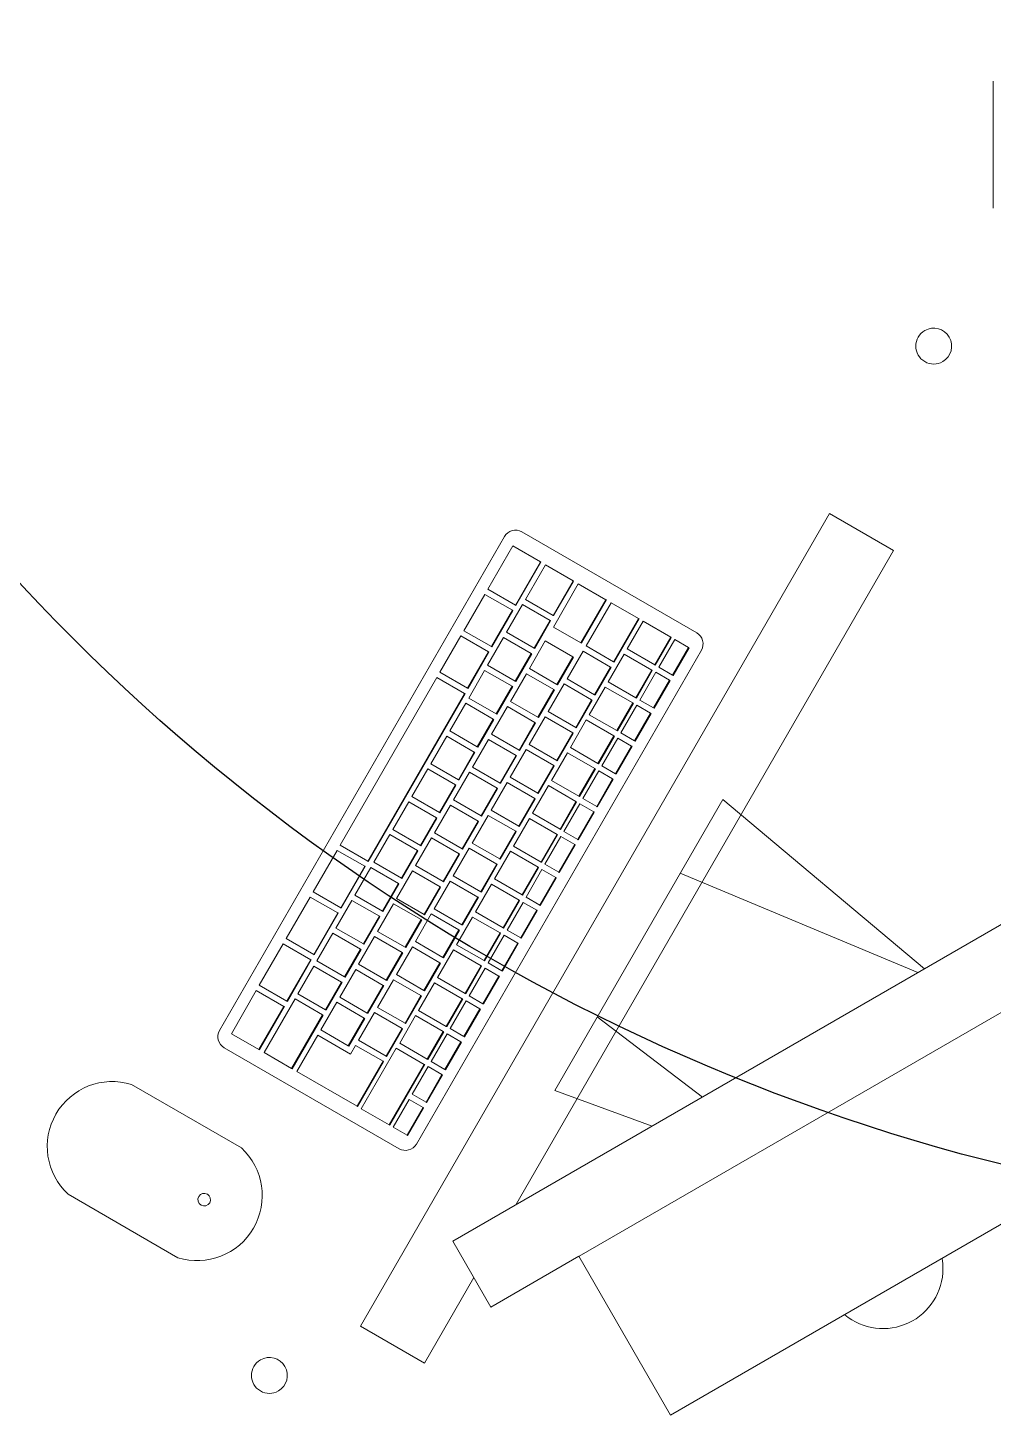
# Model space of a CAD drawing. Header units: millimetres. Extents: x 155920 to 295199, y -4084 to 97293.
# Drawn here: x 164447 to 164931, y 20992 to 21687 of the extents above; entities that cross this region are included whole.
import ezdxf

# ---------------------------------------------------------------- set-up
doc = ezdxf.new("R2010")
doc.units = ezdxf.units.MM
doc.header["$MEASUREMENT"] = 0
for name, color, linetype, lineweight in [('A-GENM', 8, 'CONTINUOUS', 9), ('E-ELEC-EQPM', 8, 'CONTINUOUS', 9), ('I-FURN', 8, 'CONTINUOUS', 9)]:
    doc.layers.add(name, color=color, linetype=linetype, lineweight=lineweight)
doc.layers.add('Social Distancing', color=7, linetype='CONTINUOUS')

msp = doc.modelspace()

# ---------------------------------------------------------------- linework, layer by layer
at = {"layer": 'A-GENM'}
for p, q in [((164930.74, 21660.09), (164930.74, 21596.59)), ((164685.91, 21432.09), (164543.15, 21184.81)), ((164782.2, 21383.83), (164694.59, 21434.41)), ((164690.1, 21427.36), (164677.6, 21405.71)), ((164703.91, 21419.39), (164690.1, 21427.36)), ((164691.41, 21397.74), (164703.91, 21419.39)), ((164704.15, 21419.25), (164691.65, 21397.6)), ((164706.49, 21417.9), (164696.49, 21400.57)), ((164704.15, 21419.25), (164703.91, 21419.39)), ((164720.3, 21409.93), (164706.49, 21417.9)), ((164710.3, 21392.61), (164720.3, 21409.93)), ((164722.89, 21408.43), (164710.39, 21386.78)), ((164720.54, 21409.79), (164710.54, 21392.47)), ((164720.54, 21409.79), (164720.3, 21409.93)), ((164736.69, 21400.46), (164722.89, 21408.43)), ((164676.1, 21403.11), (164665.6, 21384.92)), ((164689.91, 21395.14), (164676.1, 21403.11)), ((164677.6, 21405.71), (164691.41, 21397.74)), ((164696.49, 21400.57), (164710.3, 21392.61)), ((164724.19, 21378.81), (164736.69, 21400.46)), ((164736.93, 21400.32), (164724.43, 21378.67)), ((164736.93, 21400.32), (164736.69, 21400.46)), ((164679.41, 21376.95), (164689.91, 21395.14)), ((164690.15, 21395), (164679.65, 21376.82)), ((164694.98, 21397.99), (164686.98, 21384.13)), ((164690.15, 21395), (164689.91, 21395.14)), ((164691.65, 21397.6), (164691.41, 21397.74)), ((164708.8, 21390.01), (164694.98, 21397.99)), ((164739.28, 21398.97), (164726.78, 21377.32)), ((164753.08, 21391), (164739.28, 21398.97)), ((164700.8, 21376.15), (164708.8, 21390.01)), ((164709.04, 21389.87), (164701.04, 21376.01)), ((164709.04, 21389.87), (164708.8, 21390.01)), ((164710.54, 21392.47), (164710.3, 21392.61)), ((164710.39, 21386.78), (164724.19, 21378.81)), ((164740.58, 21369.35), (164753.08, 21391)), ((164753.32, 21390.86), (164740.82, 21369.21)), ((164755.41, 21389.65), (164747.41, 21375.8)), ((164753.32, 21390.86), (164753.08, 21391)), ((164769.23, 21381.67), (164755.41, 21389.65)), ((164664.1, 21382.33), (164653.6, 21364.14)), ((164677.91, 21374.36), (164664.1, 21382.33)), ((164665.6, 21384.92), (164679.41, 21376.95)), ((164685.48, 21381.53), (164677.48, 21367.68)), ((164699.3, 21373.55), (164685.48, 21381.53)), ((164686.98, 21384.13), (164700.8, 21376.15)), ((164706.37, 21379.86), (164698.37, 21366.01)), ((164720.19, 21371.88), (164706.37, 21379.86)), ((164761.23, 21367.82), (164769.23, 21381.67)), ((164769.47, 21381.53), (164761.47, 21367.68)), ((164771.19, 21380.54), (164763.19, 21366.69)), ((164769.47, 21381.53), (164769.23, 21381.67)), ((164778.1, 21376.55), (164771.19, 21380.54)), ((164641.76, 21127.87), (164784.52, 21375.15)), ((164667.41, 21356.17), (164677.91, 21374.36)), ((164678.15, 21374.22), (164667.65, 21356.03)), ((164678.15, 21374.22), (164677.91, 21374.36)), ((164679.65, 21376.82), (164679.41, 21376.95)), ((164691.3, 21359.7), (164699.3, 21373.55)), ((164699.54, 21373.41), (164691.54, 21359.56)), ((164699.54, 21373.41), (164699.3, 21373.55)), ((164701.04, 21376.01), (164700.8, 21376.15)), ((164725.26, 21374.73), (164717.26, 21360.87)), ((164724.43, 21378.67), (164724.19, 21378.81)), ((164739.08, 21366.75), (164725.26, 21374.73)), ((164726.78, 21377.32), (164740.58, 21369.35)), ((164745.91, 21373.2), (164737.91, 21359.34)), ((164759.73, 21365.22), (164745.91, 21373.2)), ((164747.41, 21375.8), (164761.23, 21367.82)), ((164770.1, 21362.7), (164778.1, 21376.55)), ((164778.34, 21376.42), (164770.34, 21362.56)), ((164778.34, 21376.42), (164778.1, 21376.55)), ((164677.48, 21367.68), (164691.3, 21359.7)), ((164698.37, 21366.01), (164712.19, 21358.03)), ((164712.19, 21358.03), (164720.19, 21371.88)), ((164720.43, 21371.74), (164712.43, 21357.89)), ((164720.43, 21371.74), (164720.19, 21371.88)), ((164731.08, 21352.89), (164739.08, 21366.75)), ((164739.32, 21366.61), (164731.32, 21352.75)), ((164739.32, 21366.61), (164739.08, 21366.75)), ((164740.82, 21369.21), (164740.58, 21369.35)), ((164751.73, 21351.36), (164759.73, 21365.22)), ((164759.97, 21365.08), (164759.73, 21365.22)), ((164761.47, 21367.68), (164761.23, 21367.82)), ((164763.19, 21366.69), (164770.1, 21362.7)), ((164652.1, 21361.54), (164603.6, 21277.54)), ((164665.91, 21353.57), (164652.1, 21361.54)), ((164653.6, 21364.14), (164667.41, 21356.17)), ((164675.98, 21365.08), (164667.98, 21351.22)), ((164689.8, 21357.1), (164675.98, 21365.08)), ((164696.87, 21363.41), (164688.87, 21349.55)), ((164691.54, 21359.56), (164691.3, 21359.7)), ((164710.69, 21355.43), (164696.87, 21363.41)), ((164715.76, 21358.28), (164707.76, 21344.42)), ((164729.58, 21350.29), (164715.76, 21358.28)), ((164717.26, 21360.87), (164731.08, 21352.89)), ((164737.91, 21359.34), (164751.73, 21351.36)), ((164759.97, 21365.08), (164751.97, 21351.22)), ((164761.69, 21364.09), (164753.69, 21350.23)), ((164760.6, 21346.24), (164768.6, 21360.1)), ((164768.84, 21359.96), (164760.84, 21346.1)), ((164768.6, 21360.1), (164761.69, 21364.09)), ((164768.84, 21359.96), (164768.6, 21360.1)), ((164770.34, 21362.56), (164770.1, 21362.7)), ((164617.41, 21269.57), (164665.91, 21353.57)), ((164666.15, 21353.43), (164617.65, 21269.43)), ((164666.15, 21353.43), (164665.91, 21353.57)), ((164667.65, 21356.03), (164667.41, 21356.17)), ((164681.8, 21343.24), (164689.8, 21357.1)), ((164690.04, 21356.96), (164682.04, 21343.1)), ((164690.04, 21356.96), (164689.8, 21357.1)), ((164702.69, 21341.57), (164710.69, 21355.43)), ((164710.93, 21355.29), (164702.93, 21341.43)), ((164710.93, 21355.29), (164710.69, 21355.43)), ((164712.43, 21357.89), (164712.19, 21358.03)), ((164736.41, 21356.74), (164728.41, 21342.89)), ((164731.32, 21352.75), (164731.08, 21352.89)), ((164750.23, 21348.76), (164736.41, 21356.74)), ((164751.97, 21351.22), (164751.73, 21351.36)), ((164666.48, 21348.62), (164658.48, 21334.77)), ((164680.3, 21340.64), (164666.48, 21348.62)), ((164667.98, 21351.22), (164681.8, 21343.24)), ((164687.37, 21346.95), (164679.37, 21333.1)), ((164701.19, 21338.97), (164687.37, 21346.95)), ((164688.87, 21349.55), (164702.69, 21341.57)), ((164707.76, 21344.42), (164721.58, 21336.44)), ((164721.58, 21336.44), (164729.58, 21350.29)), ((164729.82, 21350.16), (164721.82, 21336.3)), ((164729.82, 21350.16), (164729.58, 21350.29)), ((164742.23, 21334.91), (164750.23, 21348.76)), ((164750.47, 21348.63), (164742.47, 21334.77)), ((164752.19, 21347.63), (164744.19, 21333.78)), ((164750.47, 21348.63), (164750.23, 21348.76)), ((164759.1, 21343.64), (164752.19, 21347.63)), ((164753.69, 21350.23), (164760.6, 21346.24)), ((164760.84, 21346.1), (164760.6, 21346.24)), ((164672.3, 21326.79), (164680.3, 21340.64)), ((164680.54, 21340.51), (164672.54, 21326.65)), ((164680.54, 21340.51), (164680.3, 21340.64)), ((164682.04, 21343.1), (164681.8, 21343.24)), ((164693.19, 21325.12), (164701.19, 21338.97)), ((164701.43, 21338.84), (164693.43, 21324.98)), ((164706.26, 21341.82), (164698.26, 21327.96)), ((164701.43, 21338.84), (164701.19, 21338.97)), ((164702.93, 21341.43), (164702.69, 21341.57)), ((164720.08, 21333.84), (164706.26, 21341.82)), ((164726.91, 21340.29), (164718.91, 21326.43)), ((164740.73, 21332.31), (164726.91, 21340.29)), ((164728.41, 21342.89), (164742.23, 21334.91)), ((164751.1, 21329.79), (164759.1, 21343.64)), ((164759.34, 21343.51), (164751.34, 21329.65)), ((164759.34, 21343.51), (164759.1, 21343.64)), ((164656.98, 21332.17), (164648.98, 21318.31)), ((164670.8, 21324.19), (164656.98, 21332.17)), ((164658.48, 21334.77), (164672.3, 21326.79)), ((164677.87, 21330.5), (164669.87, 21316.64)), ((164691.69, 21322.52), (164677.87, 21330.5)), ((164679.37, 21333.1), (164693.19, 21325.12)), ((164712.08, 21319.98), (164720.08, 21333.84)), ((164720.32, 21333.7), (164712.32, 21319.85)), ((164720.32, 21333.7), (164720.08, 21333.84)), ((164721.82, 21336.3), (164721.58, 21336.44)), ((164732.73, 21318.45), (164740.73, 21332.31)), ((164740.97, 21332.17), (164732.97, 21318.31)), ((164742.69, 21331.18), (164734.69, 21317.32)), ((164740.97, 21332.17), (164740.73, 21332.31)), ((164742.47, 21334.77), (164742.23, 21334.91)), ((164749.6, 21327.19), (164742.69, 21331.18)), ((164744.19, 21333.78), (164751.1, 21329.79)), ((164662.8, 21310.33), (164670.8, 21324.19)), ((164671.04, 21324.05), (164663.04, 21310.19)), ((164671.04, 21324.05), (164670.8, 21324.19)), ((164672.54, 21326.65), (164672.3, 21326.79)), ((164696.76, 21325.37), (164688.76, 21311.51)), ((164693.43, 21324.98), (164693.19, 21325.12)), ((164710.58, 21317.39), (164696.76, 21325.37)), ((164698.26, 21327.96), (164712.08, 21319.98)), ((164717.41, 21323.84), (164709.41, 21309.98)), ((164731.23, 21315.85), (164717.41, 21323.84)), ((164718.91, 21326.43), (164732.73, 21318.45)), ((164741.6, 21313.33), (164749.6, 21327.19)), ((164749.84, 21327.05), (164741.84, 21313.2)), ((164749.84, 21327.05), (164749.6, 21327.19)), ((164751.34, 21329.65), (164751.1, 21329.79)), ((164648.98, 21318.31), (164662.8, 21310.33)), ((164669.87, 21316.64), (164683.69, 21308.66)), ((164683.69, 21308.66), (164691.69, 21322.52)), ((164691.93, 21322.38), (164683.93, 21308.52)), ((164691.93, 21322.38), (164691.69, 21322.52)), ((164702.58, 21303.53), (164710.58, 21317.39)), ((164710.82, 21317.25), (164702.82, 21303.39)), ((164710.82, 21317.25), (164710.58, 21317.39)), ((164712.32, 21319.85), (164712.08, 21319.98)), ((164732.97, 21318.31), (164732.73, 21318.45)), ((164734.69, 21317.32), (164741.6, 21313.33)), ((164647.48, 21315.72), (164639.48, 21301.86)), ((164661.3, 21307.73), (164647.48, 21315.72)), ((164668.37, 21314.05), (164660.37, 21300.19)), ((164663.04, 21310.19), (164662.8, 21310.33)), ((164682.19, 21306.06), (164668.37, 21314.05)), ((164688.76, 21311.51), (164702.58, 21303.53)), ((164709.41, 21309.98), (164723.23, 21302)), ((164723.23, 21302), (164731.23, 21315.85)), ((164731.47, 21315.72), (164723.47, 21301.86)), ((164733.19, 21314.73), (164725.19, 21300.87)), ((164731.47, 21315.72), (164731.23, 21315.85)), ((164732.1, 21296.88), (164740.1, 21310.74)), ((164740.34, 21310.6), (164732.34, 21296.74)), ((164740.1, 21310.74), (164733.19, 21314.73)), ((164740.34, 21310.6), (164740.1, 21310.74)), ((164741.84, 21313.2), (164741.6, 21313.33)), ((164653.3, 21293.88), (164661.3, 21307.73)), ((164661.54, 21307.6), (164653.54, 21293.74)), ((164661.54, 21307.6), (164661.3, 21307.73)), ((164674.19, 21292.21), (164682.19, 21306.06)), ((164682.43, 21305.93), (164674.43, 21292.07)), ((164687.26, 21308.91), (164679.26, 21295.06)), ((164682.43, 21305.93), (164682.19, 21306.06)), ((164683.93, 21308.52), (164683.69, 21308.66)), ((164701.08, 21300.93), (164687.26, 21308.91)), ((164707.91, 21307.38), (164699.91, 21293.52)), ((164702.82, 21303.39), (164702.58, 21303.53)), ((164721.73, 21299.4), (164707.91, 21307.38)), ((164637.98, 21299.26), (164629.98, 21285.4)), ((164651.8, 21291.28), (164637.98, 21299.26)), ((164639.48, 21301.86), (164653.3, 21293.88)), ((164658.87, 21297.59), (164650.87, 21283.73)), ((164672.69, 21289.61), (164658.87, 21297.59)), ((164660.37, 21300.19), (164674.19, 21292.21)), ((164693.08, 21287.07), (164701.08, 21300.93)), ((164701.32, 21300.79), (164693.32, 21286.94)), ((164701.32, 21300.79), (164701.08, 21300.93)), ((164713.73, 21285.54), (164721.73, 21299.4)), ((164721.97, 21299.26), (164713.97, 21285.41)), ((164723.69, 21298.27), (164715.69, 21284.41)), ((164721.97, 21299.26), (164721.73, 21299.4)), ((164723.47, 21301.86), (164723.23, 21302)), ((164730.6, 21294.28), (164723.69, 21298.27)), ((164725.19, 21300.87), (164732.1, 21296.88)), ((164732.34, 21296.74), (164732.1, 21296.88)), ((164643.8, 21277.42), (164651.8, 21291.28)), ((164652.04, 21291.14), (164644.04, 21277.29)), ((164652.04, 21291.14), (164651.8, 21291.28)), ((164653.54, 21293.74), (164653.3, 21293.88)), ((164664.69, 21275.75), (164672.69, 21289.61)), ((164672.93, 21289.47), (164664.93, 21275.62)), ((164677.76, 21292.46), (164669.76, 21278.6)), ((164672.93, 21289.47), (164672.69, 21289.61)), ((164674.43, 21292.07), (164674.19, 21292.21)), ((164691.58, 21284.48), (164677.76, 21292.46)), ((164679.26, 21295.06), (164693.08, 21287.07)), ((164698.41, 21290.93), (164690.41, 21277.07)), ((164712.23, 21282.95), (164698.41, 21290.93)), ((164699.91, 21293.52), (164713.73, 21285.54)), ((164722.6, 21280.42), (164730.6, 21294.28)), ((164730.84, 21294.14), (164722.84, 21280.29)), ((164730.84, 21294.14), (164730.6, 21294.28)), ((164628.48, 21282.81), (164620.48, 21268.95)), ((164642.3, 21274.83), (164628.48, 21282.81)), ((164629.98, 21285.4), (164643.8, 21277.42)), ((164650.87, 21283.73), (164664.69, 21275.75)), ((164683.58, 21270.62), (164691.58, 21284.48)), ((164691.82, 21284.34), (164683.82, 21270.48)), ((164691.82, 21284.34), (164691.58, 21284.48)), ((164693.32, 21286.94), (164693.08, 21287.07)), ((164704.23, 21269.09), (164712.23, 21282.95)), ((164712.47, 21282.81), (164704.47, 21268.95)), ((164712.47, 21282.81), (164712.23, 21282.95)), ((164713.97, 21285.41), (164713.73, 21285.54)), ((164715.69, 21284.41), (164722.6, 21280.42)), ((164602.1, 21274.94), (164590.1, 21254.15)), ((164615.91, 21266.97), (164602.1, 21274.94)), ((164603.6, 21277.54), (164617.41, 21269.57)), ((164649.37, 21281.14), (164641.37, 21267.28)), ((164644.04, 21277.29), (164643.8, 21277.42)), ((164663.19, 21273.16), (164649.37, 21281.14)), ((164668.26, 21276), (164660.26, 21262.15)), ((164664.93, 21275.62), (164664.69, 21275.75)), ((164682.08, 21268.02), (164668.26, 21276)), ((164669.76, 21278.6), (164683.58, 21270.62)), ((164690.41, 21277.07), (164704.23, 21269.09)), ((164714.19, 21281.82), (164706.19, 21267.96)), ((164713.1, 21263.97), (164721.1, 21277.83)), ((164721.34, 21277.69), (164713.34, 21263.83)), ((164721.1, 21277.83), (164714.19, 21281.82)), ((164721.34, 21277.69), (164721.1, 21277.83)), ((164722.84, 21280.29), (164722.6, 21280.42)), ((164617.65, 21269.43), (164617.41, 21269.57)), ((164620.48, 21268.95), (164634.3, 21260.97)), ((164634.3, 21260.97), (164642.3, 21274.83)), ((164642.54, 21274.69), (164634.54, 21260.83)), ((164642.54, 21274.69), (164642.3, 21274.83)), ((164655.19, 21259.3), (164663.19, 21273.16)), ((164663.43, 21273.02), (164655.43, 21259.16)), ((164663.43, 21273.02), (164663.19, 21273.16)), ((164674.08, 21254.17), (164682.08, 21268.02)), ((164688.91, 21274.47), (164680.91, 21260.62)), ((164682.32, 21267.88), (164682.08, 21268.02)), ((164683.82, 21270.48), (164683.58, 21270.62)), ((164702.73, 21266.49), (164688.91, 21274.47)), ((164704.47, 21268.95), (164704.23, 21269.09)), ((164706.19, 21267.96), (164713.1, 21263.97)), ((164603.91, 21246.18), (164615.91, 21266.97)), ((164616.15, 21266.83), (164604.15, 21246.05)), ((164618.98, 21266.35), (164610.98, 21252.5)), ((164616.15, 21266.83), (164615.91, 21266.97)), ((164632.8, 21258.37), (164618.98, 21266.35)), ((164639.87, 21264.68), (164631.87, 21250.83)), ((164653.69, 21256.7), (164639.87, 21264.68)), ((164641.37, 21267.28), (164655.19, 21259.3)), ((164660.26, 21262.15), (164674.08, 21254.17)), ((164682.32, 21267.88), (164674.32, 21254.03)), ((164694.73, 21252.63), (164702.73, 21266.49)), ((164702.97, 21266.35), (164694.97, 21252.5)), ((164704.69, 21265.36), (164696.69, 21251.51)), ((164702.97, 21266.35), (164702.73, 21266.49)), ((164703.6, 21247.52), (164711.6, 21261.37)), ((164711.84, 21261.23), (164703.84, 21247.38)), ((164711.6, 21261.37), (164704.69, 21265.36)), ((164711.84, 21261.23), (164711.6, 21261.37)), ((164713.34, 21263.83), (164713.1, 21263.97)), ((164590.1, 21254.15), (164603.91, 21246.18)), ((164624.8, 21244.51), (164632.8, 21258.37)), ((164633.04, 21258.23), (164625.04, 21244.38)), ((164633.04, 21258.23), (164632.8, 21258.37)), ((164634.54, 21260.83), (164634.3, 21260.97)), ((164645.69, 21242.85), (164653.69, 21256.7)), ((164653.93, 21256.56), (164645.93, 21242.71)), ((164658.76, 21259.55), (164650.76, 21245.69)), ((164653.93, 21256.56), (164653.69, 21256.7)), ((164655.43, 21259.16), (164655.19, 21259.3)), ((164672.58, 21251.57), (164658.76, 21259.55)), ((164679.41, 21258.02), (164671.41, 21244.16)), ((164674.32, 21254.03), (164674.08, 21254.17)), ((164693.23, 21250.04), (164679.41, 21258.02)), ((164680.91, 21260.62), (164694.73, 21252.63)), ((164588.6, 21251.56), (164576.6, 21230.77)), ((164602.41, 21243.59), (164588.6, 21251.56)), ((164609.48, 21249.9), (164601.48, 21236.04)), ((164623.3, 21241.92), (164609.48, 21249.9)), ((164610.98, 21252.5), (164624.8, 21244.51)), ((164630.37, 21248.23), (164622.37, 21234.37)), ((164644.19, 21240.25), (164630.37, 21248.23)), ((164631.87, 21250.83), (164645.69, 21242.85)), ((164664.58, 21237.71), (164672.58, 21251.57)), ((164672.82, 21251.43), (164664.82, 21237.57)), ((164672.82, 21251.43), (164672.58, 21251.57)), ((164685.23, 21236.18), (164693.23, 21250.04)), ((164693.47, 21249.9), (164685.47, 21236.04)), ((164695.19, 21248.91), (164687.19, 21235.05)), ((164693.47, 21249.9), (164693.23, 21250.04)), ((164694.97, 21252.5), (164694.73, 21252.63)), ((164702.1, 21244.92), (164695.19, 21248.91)), ((164696.69, 21251.51), (164703.6, 21247.52)), ((164703.84, 21247.38), (164703.6, 21247.52)), ((164590.41, 21222.8), (164602.41, 21243.59)), ((164602.65, 21243.45), (164590.65, 21222.66)), ((164602.65, 21243.45), (164602.41, 21243.59)), ((164604.15, 21246.05), (164603.91, 21246.18)), ((164615.3, 21228.06), (164623.3, 21241.92)), ((164623.54, 21241.78), (164615.54, 21227.92)), ((164623.54, 21241.78), (164623.3, 21241.92)), ((164625.04, 21244.38), (164624.8, 21244.51)), ((164636.19, 21226.39), (164644.19, 21240.25)), ((164649.26, 21243.09), (164641.26, 21229.24)), ((164644.43, 21240.11), (164644.19, 21240.25)), ((164645.93, 21242.71), (164645.69, 21242.85)), ((164663.08, 21235.11), (164649.26, 21243.09)), ((164650.76, 21245.69), (164664.58, 21237.71)), ((164669.91, 21241.56), (164661.91, 21227.71)), ((164683.73, 21233.58), (164669.91, 21241.56)), ((164671.41, 21244.16), (164685.23, 21236.18)), ((164694.1, 21231.06), (164702.1, 21244.92)), ((164702.34, 21244.78), (164694.34, 21230.92)), ((164702.34, 21244.78), (164702.1, 21244.92)), ((164599.98, 21233.44), (164591.98, 21219.59)), ((164613.8, 21225.46), (164599.98, 21233.44)), ((164601.48, 21236.04), (164615.3, 21228.06)), ((164622.37, 21234.37), (164636.19, 21226.39)), ((164644.43, 21240.11), (164636.43, 21226.25)), ((164655.08, 21221.26), (164663.08, 21235.11)), ((164663.32, 21234.97), (164655.32, 21221.12)), ((164663.32, 21234.97), (164663.08, 21235.11)), ((164664.82, 21237.57), (164664.58, 21237.71)), ((164675.73, 21219.73), (164683.73, 21233.58)), ((164683.97, 21233.44), (164675.97, 21219.59)), ((164683.97, 21233.44), (164683.73, 21233.58)), ((164685.47, 21236.04), (164685.23, 21236.18)), ((164687.19, 21235.05), (164694.1, 21231.06)), ((164575.1, 21228.17), (164563.1, 21207.39)), ((164588.91, 21220.2), (164575.1, 21228.17)), ((164576.6, 21230.77), (164590.41, 21222.8)), ((164620.87, 21231.77), (164612.87, 21217.92)), ((164615.54, 21227.92), (164615.3, 21228.06)), ((164634.69, 21223.79), (164620.87, 21231.77)), ((164639.76, 21226.64), (164631.76, 21212.78)), ((164636.43, 21226.25), (164636.19, 21226.39)), ((164653.58, 21218.66), (164639.76, 21226.64)), ((164641.26, 21229.24), (164655.08, 21221.26)), ((164661.91, 21227.71), (164675.73, 21219.73)), ((164685.69, 21232.45), (164677.69, 21218.6)), ((164684.6, 21214.61), (164692.6, 21228.46)), ((164692.84, 21228.32), (164684.84, 21214.47)), ((164692.6, 21228.46), (164685.69, 21232.45)), ((164692.84, 21228.32), (164692.6, 21228.46)), ((164694.34, 21230.92), (164694.1, 21231.06)), ((164576.91, 21199.42), (164588.91, 21220.2)), ((164589.15, 21220.07), (164577.15, 21199.28)), ((164589.15, 21220.07), (164588.91, 21220.2)), ((164590.65, 21222.66), (164590.41, 21222.8)), ((164591.98, 21219.59), (164605.8, 21211.61)), ((164605.8, 21211.61), (164613.8, 21225.46)), ((164614.04, 21225.32), (164606.04, 21211.47)), ((164614.04, 21225.32), (164613.8, 21225.46)), ((164626.69, 21209.94), (164634.69, 21223.79)), ((164634.93, 21223.65), (164626.93, 21209.8)), ((164634.93, 21223.65), (164634.69, 21223.79)), ((164660.41, 21225.11), (164652.41, 21211.25)), ((164655.32, 21221.12), (164655.08, 21221.26)), ((164674.23, 21217.13), (164660.41, 21225.11)), ((164675.97, 21219.59), (164675.73, 21219.73)), ((164590.48, 21216.99), (164582.48, 21203.13)), ((164604.3, 21209.01), (164590.48, 21216.99)), ((164611.37, 21215.32), (164603.37, 21201.46)), ((164625.19, 21207.34), (164611.37, 21215.32)), ((164612.87, 21217.92), (164626.69, 21209.94)), ((164631.76, 21212.78), (164645.58, 21204.8)), ((164645.58, 21204.8), (164653.58, 21218.66)), ((164653.82, 21218.52), (164645.82, 21204.66)), ((164653.82, 21218.52), (164653.58, 21218.66)), ((164666.23, 21203.27), (164674.23, 21217.13)), ((164674.47, 21216.99), (164666.47, 21203.13)), ((164676.19, 21216), (164668.19, 21202.14)), ((164674.47, 21216.99), (164674.23, 21217.13)), ((164683.1, 21212.01), (164676.19, 21216)), ((164677.69, 21218.6), (164684.6, 21214.61)), ((164684.84, 21214.47), (164684.6, 21214.61)), ((164563.1, 21207.39), (164576.91, 21199.42)), ((164596.3, 21195.15), (164604.3, 21209.01)), ((164604.54, 21208.87), (164596.54, 21195.01)), ((164604.54, 21208.87), (164604.3, 21209.01)), ((164606.04, 21211.47), (164605.8, 21211.61)), ((164617.19, 21193.48), (164625.19, 21207.34)), ((164625.43, 21207.2), (164617.43, 21193.34)), ((164630.26, 21210.18), (164622.26, 21196.33)), ((164625.43, 21207.2), (164625.19, 21207.34)), ((164626.93, 21209.8), (164626.69, 21209.94)), ((164644.08, 21202.2), (164630.26, 21210.18)), ((164650.91, 21208.65), (164642.91, 21194.8)), ((164664.73, 21200.67), (164650.91, 21208.65)), ((164652.41, 21211.25), (164666.23, 21203.27)), ((164675.1, 21198.15), (164683.1, 21212.01)), ((164683.34, 21211.87), (164675.34, 21198.01)), ((164683.34, 21211.87), (164683.1, 21212.01)), ((164561.6, 21204.79), (164549.1, 21183.14)), ((164575.41, 21196.82), (164561.6, 21204.79)), ((164580.98, 21200.53), (164565.48, 21173.69)), ((164577.15, 21199.28), (164576.91, 21199.42)), ((164594.8, 21192.55), (164580.98, 21200.53)), ((164582.48, 21203.13), (164596.3, 21195.15)), ((164601.87, 21198.86), (164593.87, 21185.01)), ((164615.69, 21190.88), (164601.87, 21198.86)), ((164603.37, 21201.46), (164617.19, 21193.48)), ((164636.08, 21188.35), (164644.08, 21202.2)), ((164644.32, 21202.07), (164636.32, 21188.21)), ((164644.32, 21202.07), (164644.08, 21202.2)), ((164645.82, 21204.66), (164645.58, 21204.8)), ((164656.73, 21186.82), (164664.73, 21200.67)), ((164664.97, 21200.53), (164656.97, 21186.68)), ((164666.69, 21199.54), (164658.69, 21185.69)), ((164664.97, 21200.53), (164664.73, 21200.67)), ((164666.47, 21203.13), (164666.23, 21203.27)), ((164673.6, 21195.55), (164666.69, 21199.54)), ((164668.19, 21202.14), (164675.1, 21198.15)), ((164562.91, 21175.17), (164575.41, 21196.82)), ((164575.65, 21196.68), (164563.15, 21175.03)), ((164575.65, 21196.68), (164575.41, 21196.82)), ((164579.3, 21165.71), (164594.8, 21192.55)), ((164595.04, 21192.41), (164579.54, 21165.57)), ((164595.04, 21192.41), (164594.8, 21192.55)), ((164596.54, 21195.01), (164596.3, 21195.15)), ((164620.76, 21193.73), (164612.76, 21179.87)), ((164617.43, 21193.34), (164617.19, 21193.48)), ((164634.58, 21185.75), (164620.76, 21193.73)), ((164622.26, 21196.33), (164636.08, 21188.35)), ((164641.41, 21192.2), (164633.41, 21178.34)), ((164655.23, 21184.22), (164641.41, 21192.2)), ((164642.91, 21194.8), (164656.73, 21186.82)), ((164665.6, 21181.7), (164673.6, 21195.55)), ((164673.84, 21195.42), (164665.84, 21181.56)), ((164673.84, 21195.42), (164673.6, 21195.55)), ((164675.34, 21198.01), (164675.1, 21198.15)), ((164593.87, 21185.01), (164607.69, 21177.03)), ((164607.69, 21177.03), (164615.69, 21190.88)), ((164615.93, 21190.75), (164607.93, 21176.89)), ((164615.93, 21190.75), (164615.69, 21190.88)), ((164626.58, 21171.89), (164634.58, 21185.75)), ((164634.82, 21185.61), (164626.82, 21171.76)), ((164634.82, 21185.61), (164634.58, 21185.75)), ((164636.32, 21188.21), (164636.08, 21188.35)), ((164656.97, 21186.68), (164656.73, 21186.82)), ((164658.69, 21185.69), (164665.6, 21181.7)), ((164549.1, 21183.14), (164562.91, 21175.17)), ((164592.37, 21182.41), (164581.87, 21164.22)), ((164608.76, 21172.95), (164592.37, 21182.41)), ((164612.76, 21179.87), (164626.58, 21171.89)), ((164633.41, 21178.34), (164647.23, 21170.36)), ((164647.23, 21170.36), (164655.23, 21184.22)), ((164655.47, 21184.08), (164647.47, 21170.22)), ((164657.19, 21183.09), (164649.19, 21169.23)), ((164655.47, 21184.08), (164655.23, 21184.22)), ((164656.1, 21165.24), (164664.1, 21179.1)), ((164664.34, 21178.96), (164656.34, 21165.1)), ((164664.1, 21179.1), (164657.19, 21183.09)), ((164664.34, 21178.96), (164664.1, 21179.1)), ((164665.84, 21181.56), (164665.73, 21181.62)), ((164545.47, 21176.13), (164633.08, 21125.55)), ((164563.15, 21175.03), (164562.91, 21175.17)), ((164565.48, 21173.69), (164579.3, 21165.71)), ((164607.93, 21176.89), (164607.69, 21177.03)), ((164611.26, 21177.28), (164608.76, 21172.95)), ((164625.08, 21169.3), (164611.26, 21177.28)), ((164631.67, 21175.88), (164614.17, 21145.57)), ((164626.82, 21171.76), (164626.58, 21171.89)), ((164645.73, 21167.76), (164631.67, 21175.88)), ((164579.54, 21165.57), (164579.3, 21165.71)), ((164581.87, 21164.22), (164612.08, 21146.78)), ((164612.08, 21146.78), (164625.08, 21169.3)), ((164625.32, 21169.16), (164612.32, 21146.64)), ((164625.32, 21169.16), (164625.08, 21169.3)), ((164628.23, 21137.45), (164645.73, 21167.76)), ((164645.97, 21167.63), (164628.47, 21137.32)), ((164647.69, 21166.64), (164639.69, 21152.78)), ((164645.97, 21167.63), (164645.73, 21167.76)), ((164647.47, 21170.22), (164647.23, 21170.36)), ((164654.6, 21162.65), (164647.69, 21166.64)), ((164649.19, 21169.23), (164656.1, 21165.24)), ((164656.34, 21165.1), (164656.1, 21165.24)), ((164554.1, 21125.96), (164499.11, 21157.71)), ((164646.6, 21148.79), (164654.6, 21162.65)), ((164654.84, 21162.51), (164646.84, 21148.65)), ((164654.84, 21162.51), (164654.6, 21162.65)), ((164638.19, 21150.18), (164630.19, 21136.32)), ((164645.1, 21146.19), (164638.19, 21150.18)), ((164639.69, 21152.78), (164646.6, 21148.79)), ((164612.32, 21146.64), (164612.08, 21146.78)), ((164614.17, 21145.57), (164628.23, 21137.45)), ((164637.1, 21132.33), (164645.1, 21146.19)), ((164645.34, 21146.05), (164637.34, 21132.2)), ((164645.34, 21146.05), (164645.1, 21146.19)), ((164646.84, 21148.65), (164646.6, 21148.79)), ((164628.47, 21137.32), (164628.23, 21137.45)), ((164630.19, 21136.32), (164637.1, 21132.33)), ((164637.34, 21132.2), (164637.1, 21132.33)), ((164467.36, 21102.72), (164522.35, 21070.97))]:
    msp.add_line(p, q, dxfattribs=at)
for centre, radius, start, end in [((164691.41, 21428.91), 6.35, 60, 150), ((164779.03, 21378.33), 6.35, 330, 60), ((164548.65, 21181.63), 6.35, 150, 240), ((164489.42, 21126.64), 32.54, 72.68038, 227.31962), ((164532.04, 21102.04), 32.54, 252.68038, 47.31962), ((164636.26, 21131.05), 6.35, 240, 330), ((164535.5, 21100.04), 3.16, 60, 240), ((164535.5, 21100.04), 3.16, 240, 60)]:
    msp.add_arc(centre, radius, start, end, dxfattribs=at)
at = {"layer": 'E-ELEC-EQPM'}
for p, q in [((164660.05, 21079.25), (165352.87, 21479.25)), ((164660.05, 21079.25), (165352.87, 21479.25)), ((165371.92, 21446.25), (164679.1, 21046.25)), ((165373.87, 21341.27), (164769.04, 20992.07)), ((165373.87, 21341.27), (164769.04, 20992.07)), ((164679.1, 21046.25), (164660.05, 21079.25)), ((164679.1, 21046.25), (164660.05, 21079.25)), ((164723.09, 21071.65), (164679.1, 21046.25)), ((164769.04, 20992.07), (164723.09, 21071.65)), ((164769.04, 20992.07), (164723.09, 21071.65))]:
    msp.add_line(p, q, dxfattribs=at)
at = {"layer": 'I-FURN'}
for p, q in [((164613.73, 21036.75), (164848.68, 21443.7)), ((164880.8, 21425.16), (164848.68, 21443.7)), ((164880.8, 21425.16), (164691.61, 21097.47)), ((164795.28, 21300.41), (164711.12, 21154.64)), ((164896.26, 21215.63), (164795.28, 21300.41)), ((164773.99, 21263.52), (164892.96, 21213.73)), ((164732.42, 21191.53), (164785.07, 21151.43)), ((164711.12, 21154.64), (164759.89, 21136.89)), ((164670.57, 21061.03), (164645.85, 21018.21)), ((164645.85, 21018.21), (164613.73, 21036.75))]:
    msp.add_line(p, q, dxfattribs=at)
for centre, radius, start, end in [((164900.92, 21527.47), 9, 120, 300), ((164900.92, 21527.47), 9, 300, 120), ((164875.55, 21065.47), 30, 0.00282, 9.71478), ((164875.55, 21065.47), 30, 230.28516, 0.00282), ((164568.14, 21012.01), 9, 120, 300), ((164568.14, 21012.01), 9, 300, 120)]:
    msp.add_arc(centre, radius, start, end, dxfattribs=at)
at = {"layer": 'Social Distancing'}
msp.add_circle((165176.78, 22088.25), 1000, dxfattribs=at)
msp.add_circle((165176.78, 22088.25), 1000, dxfattribs=at)

doc.saveas('drawing.dxf')
